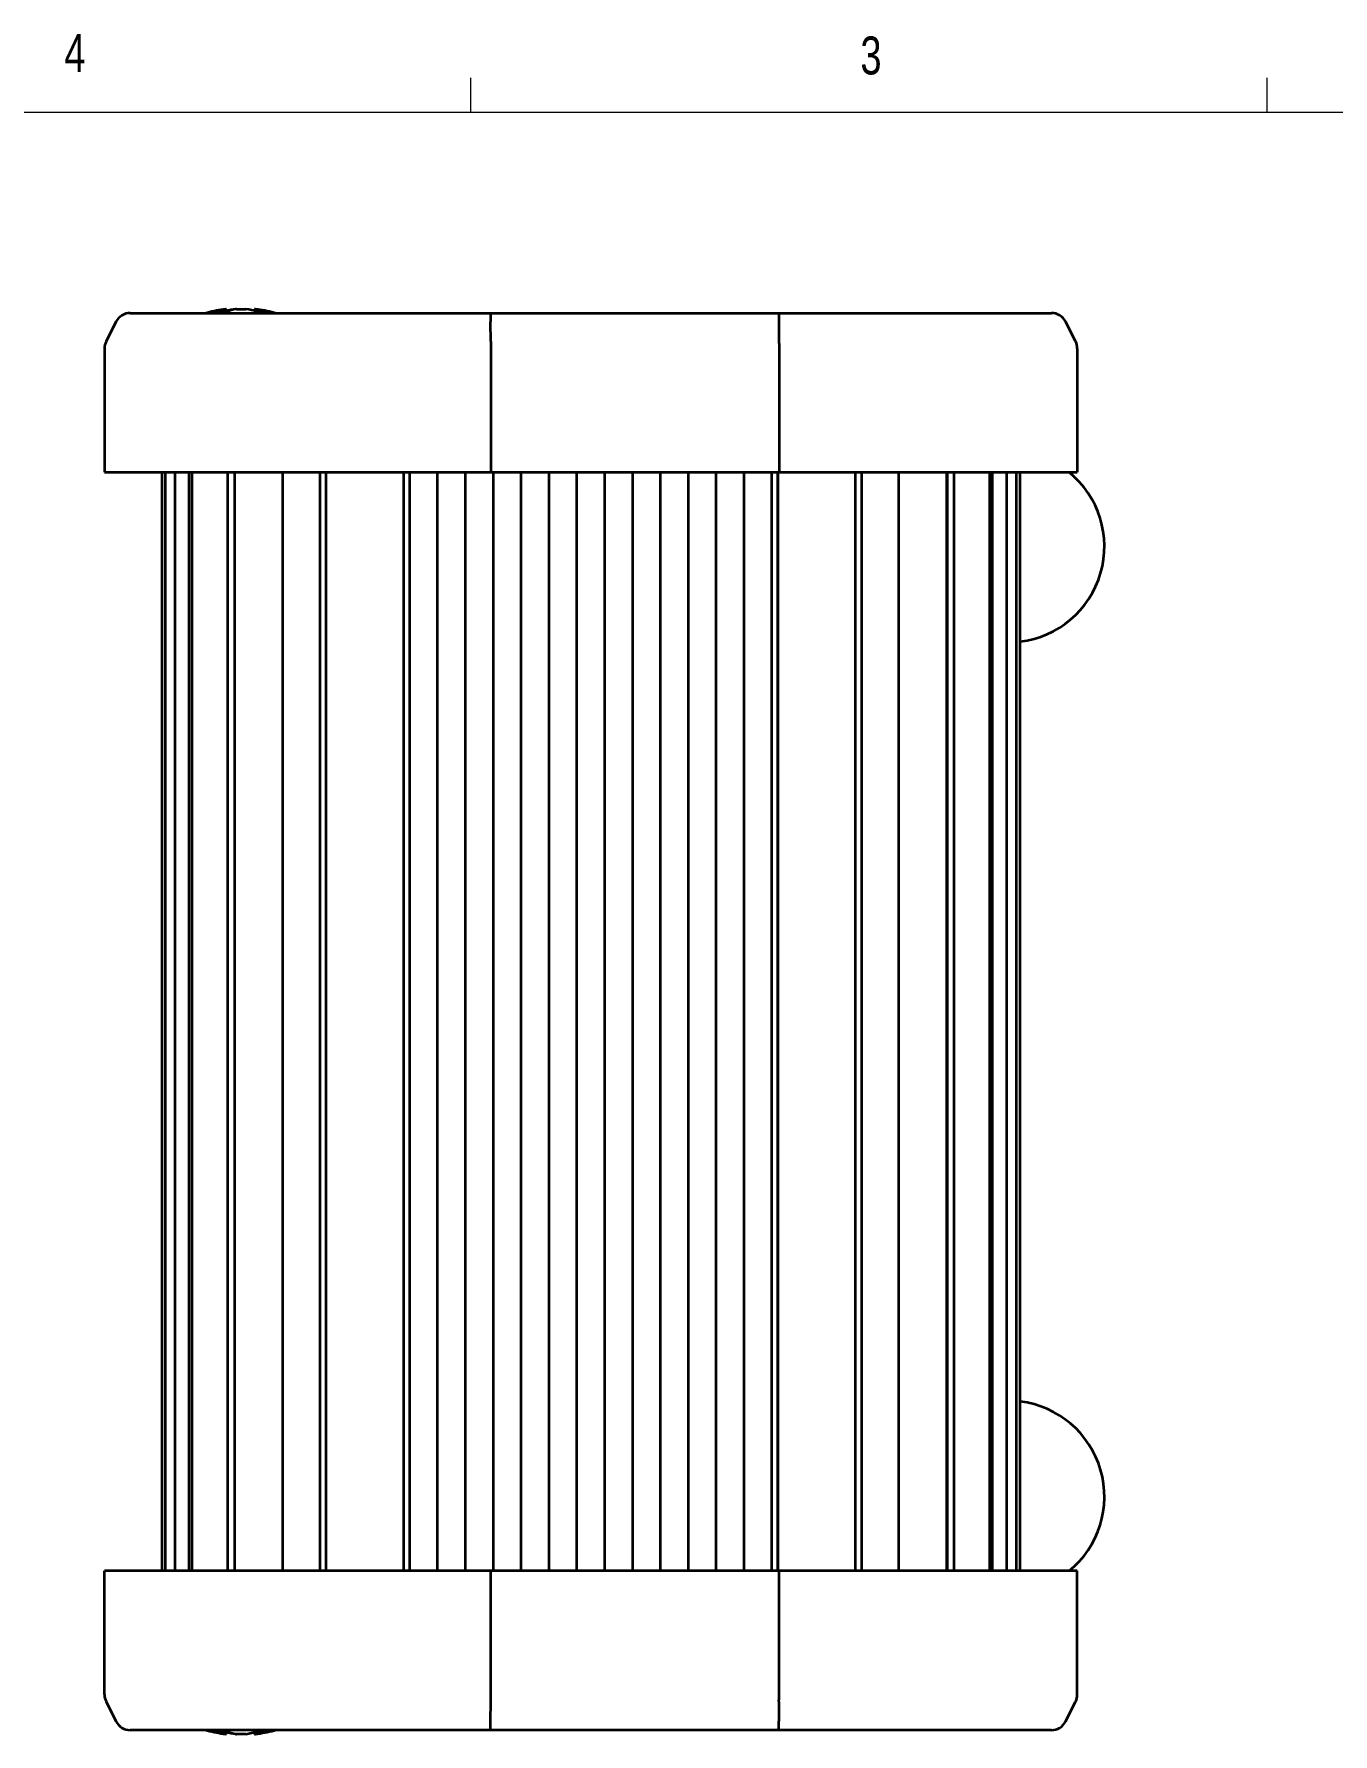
# Paper-space layout 'Sheet2' of a CAD drawing. Header units: inches. Extents: x 0.4 to 16.6, y 0.2 to 10.8.
# Drawn here: x 9.389 to 12.601, y 6.632 to 10.836 of the extents above; entities that cross this region are included whole.
import ezdxf

# ---------------------------------------------------------------- set-up
doc = ezdxf.new("R2010")
doc.units = ezdxf.units.IN
doc.header["$MEASUREMENT"] = 0
doc.styles.add('SLDTEXTSTYLE1', font='TXT', dxfattribs={"width": 0.75})

psp = doc.layouts.new('Sheet2')

# ---------------------------------------------------------------- linework, layer by layer
at = {"color": 7, "linetype": 'Continuous', "lineweight": 18}
for p, q in [((10.4698, 10.6421), (10.4698, 10.7269)), ((12.4385, 10.6421), (12.4385, 10.7269)), ((0.6263, 10.6421), (16.3763, 10.6421))]:
    psp.add_line(p, q, dxfattribs=at)
at = {"color": 7, "linetype": 'Continuous', "lineweight": 35}
for p, q in [((9.7842, 10.1457), (10.5178, 10.1457)), ((9.8175, 10.1465), (9.815, 10.1457)), ((9.8632, 10.1553), (9.8654, 10.1553)), ((9.8902, 10.1553), (9.8875, 10.1553)), ((9.8902, 10.1553), (9.9129, 10.1553)), ((9.9347, 10.1503), (9.9349, 10.1553)), ((9.9358, 10.1553), (9.9349, 10.1553)), ((9.9358, 10.1553), (9.9355, 10.1501)), ((9.9358, 10.1553), (9.9372, 10.1553)), ((9.9854, 10.1457), (9.9829, 10.1465)), ((10.5178, 10.1457), (11.2304, 10.1457)), ((9.592, 10.1239), (9.5676, 10.0753)), ((10.5188, 10.0753), (10.5184, 10.1239)), ((11.231, 10.1239), (11.2314, 10.0753)), ((11.9648, 10.0753), (11.9405, 10.1239)), ((9.5635, 10.0577), (9.5635, 9.752)), ((10.5189, 10.0577), (10.5189, 9.752)), ((11.2315, 10.0577), (11.2315, 9.752)), ((11.969, 10.0577), (11.969, 9.752)), ((9.5635, 9.752), (9.7715, 9.752)), ((9.7051, 9.752), (9.7051, 7.0355)), ((9.714, 9.752), (9.714, 7.0355)), ((9.7377, 9.752), (9.7377, 7.0355)), ((9.7715, 9.752), (10.5189, 9.752)), ((9.7733, 7.0355), (9.7733, 9.752)), ((9.7801, 7.0355), (9.7801, 9.752)), ((9.8683, 7.0355), (9.8683, 9.752)), ((9.8856, 7.0355), (9.8856, 9.752)), ((9.8859, 7.0355), (9.8859, 9.752)), ((10.0045, 7.0355), (10.0045, 9.752)), ((10.096, 9.752), (10.096, 7.0355)), ((10.1117, 7.0355), (10.1117, 9.752)), ((10.3036, 7.0355), (10.3036, 9.752)), ((10.3184, 7.0355), (10.3184, 9.752)), ((10.3873, 7.0355), (10.3873, 9.752)), ((10.4562, 7.0355), (10.4562, 9.752)), ((10.5189, 9.752), (11.2315, 9.752)), ((10.5251, 7.0355), (10.5251, 9.752)), ((10.594, 7.0355), (10.594, 9.752)), ((10.6629, 7.0355), (10.6629, 9.752)), ((10.7318, 7.0355), (10.7318, 9.752)), ((10.8007, 7.0355), (10.8007, 9.752)), ((10.8696, 7.0355), (10.8696, 9.752)), ((10.9385, 7.0355), (10.9385, 9.752)), ((11.0074, 7.0355), (11.0074, 9.752)), ((11.0763, 7.0355), (11.0763, 9.752)), ((11.1452, 7.0355), (11.1452, 9.752)), ((11.2141, 7.0355), (11.2141, 9.752)), ((11.2288, 7.0355), (11.2288, 9.752)), ((11.2289, 7.0355), (11.2289, 9.752)), ((11.229, 7.0355), (11.229, 9.752)), ((11.2315, 9.752), (11.7609, 9.752)), ((11.4209, 7.0355), (11.4209, 9.752)), ((11.4366, 7.0355), (11.4366, 9.752)), ((11.5281, 7.0355), (11.5281, 9.752)), ((11.6467, 7.0355), (11.6467, 9.752)), ((11.647, 9.752), (11.647, 7.0355)), ((11.6643, 7.0355), (11.6643, 9.752)), ((11.7525, 7.0355), (11.7525, 9.752)), ((11.7593, 7.0355), (11.7593, 9.752)), ((11.7609, 9.752), (11.969, 9.752)), ((11.7949, 7.0355), (11.7949, 9.752)), ((11.8187, 7.0355), (11.8187, 9.752)), ((11.8276, 7.0355), (11.8276, 9.752)), ((9.5635, 6.7298), (9.5635, 7.0355)), ((9.7715, 7.0355), (9.5635, 7.0355)), ((10.5189, 7.0355), (9.7715, 7.0355)), ((10.5189, 6.7298), (10.5189, 7.0355)), ((11.2315, 7.0355), (10.5189, 7.0355)), ((11.2315, 6.7298), (11.2315, 7.0355)), ((11.7609, 7.0355), (11.2315, 7.0355)), ((11.969, 7.0355), (11.7609, 7.0355)), ((11.969, 6.7298), (11.969, 7.0355)), ((9.5676, 6.7122), (9.592, 6.6635)), ((10.5184, 6.6635), (10.5188, 6.7122)), ((11.2314, 6.7122), (11.231, 6.6635)), ((11.9405, 6.6635), (11.9648, 6.7122)), ((10.5178, 6.6418), (9.7842, 6.6418)), ((9.815, 6.6418), (9.8175, 6.641)), ((9.9829, 6.641), (9.9854, 6.6418)), ((11.2304, 6.6418), (10.5178, 6.6418)), ((9.8654, 6.6321), (9.8632, 6.6321)), ((9.8654, 6.6321), (9.8657, 6.6377)), ((9.8875, 6.6321), (9.8902, 6.6321)), ((9.9129, 6.6321), (9.8902, 6.6321)), ((9.9349, 6.6321), (9.9347, 6.6372)), ((9.9349, 6.6321), (9.9358, 6.6321)), ((9.9355, 6.6374), (9.9358, 6.6321)), ((9.9372, 6.6321), (9.9358, 6.6321))]:
    psp.add_line(p, q, dxfattribs=at)
for centre, radius, start, end in [((9.6272, 10.1063), 0.0394, 90, 153.4349), ((9.9002, 9.8426), 0.315, 96.7473, 105.2249), ((9.8889, 10.0048), 0.1523, 98.8715, 109.2604), ((9.8511, 9.9643), 0.1848, 86.152, 93.848), ((9.9137, 10.0048), 0.1523, 98.8715, 109.2604), ((9.9124, 9.982), 0.1752, 98.1887, 105.7803), ((9.8878, 9.9813), 0.1759, 72.1112, 81.8014), ((9.9107, 9.9813), 0.1759, 72.1112, 81.8014), ((9.9002, 9.8426), 0.315, 74.7751, 83.2527), ((9.9533, 9.991), 0.158, 85.8386, 94.1614), ((11.9053, 10.1063), 0.0394, 26.5651, 90), ((9.6028, 10.0577), 0.0394, 153.4349, 180), ((11.9296, 10.0577), 0.0394, 0, 26.5651), ((11.7989, 9.5685), 0.2371, 276.9454, 50.6906), ((11.7989, 7.2189), 0.2371, 309.3094, 83.0546), ((9.6028, 6.7298), 0.0394, 180, 206.5651), ((11.9296, 6.7298), 0.0394, 333.4349, 0), ((9.6272, 6.6811), 0.0394, 206.5651, 270), ((11.9053, 6.6811), 0.0394, 270, 333.4349), ((9.9002, 6.9449), 0.315, 254.7751, 263.2527), ((9.8511, 6.8232), 0.1848, 266.152, 273.848), ((9.8889, 6.7827), 0.1523, 250.7396, 261.1285), ((9.9137, 6.7827), 0.1523, 250.7396, 261.1285), ((9.9123, 6.8052), 0.1748, 254.2111, 261.8191), ((9.8878, 6.8062), 0.1759, 278.1986, 287.8888), ((9.9107, 6.8062), 0.1759, 278.1986, 287.8888), ((9.9002, 6.9449), 0.315, 276.7473, 285.2249), ((9.9533, 6.7964), 0.158, 265.8386, 274.1614)]:
    psp.add_arc(centre, radius, start, end, dxfattribs=at)
for points, knots in [([(9.6272, 10.1457), (9.6277, 10.1457), (9.6287, 10.1457), (9.6373, 10.1457), (9.6511, 10.1457), (9.6707, 10.1457), (9.6949, 10.1457), (9.7313, 10.1457), (9.7633, 10.1457), (9.7842, 10.1457)], [0, 0, 0, 0, 0.121299, 0.242669, 0.371473, 0.500423, 0.629222, 0.758178, 1, 1, 1, 1]), ([(9.8657, 10.1492), (9.8657, 10.1494), (9.8656, 10.1514), (9.8655, 10.1535), (9.8654, 10.1553)], [0, 0, 0, 0, 0.092142, 1, 1, 1, 1]), ([(10.5178, 10.1457), (10.5178, 10.1457), (10.5179, 10.1456), (10.5181, 10.1435), (10.5183, 10.1362), (10.5184, 10.1288), (10.5184, 10.1244), (10.5184, 10.1239)], [0, 0, 0, 0, 0.0309613, 0.3551633, 0.6598699, 0.9645051, 1, 1, 1, 1]), ([(11.2304, 10.1457), (11.2304, 10.1457), (11.2305, 10.1456), (11.2306, 10.1437), (11.2308, 10.1368), (11.231, 10.1293), (11.231, 10.1246), (11.231, 10.1239)], [0, 0, 0, 0, 0.030952, 0.335595, 0.640239, 0.944861, 1, 1, 1, 1]), ([(11.7482, 10.1457), (11.7588, 10.1457), (11.7799, 10.1457), (11.8098, 10.1457), (11.8376, 10.1457), (11.8618, 10.1457), (11.8813, 10.1457), (11.9001, 10.1457), (11.9033, 10.1457), (11.9053, 10.1457)], [0, 0, 0, 0, 0.1212991, 0.2426691, 0.3714727, 0.5004235, 0.629222, 0.7581779, 1, 1, 1, 1]), ([(10.5188, 10.0753), (10.5188, 10.0711), (10.5189, 10.0654), (10.5189, 10.0593), (10.5189, 10.0577)], [0, 0, 0, 0, 0.72674, 1, 1, 1, 1]), ([(11.2314, 10.0753), (11.2314, 10.0711), (11.2315, 10.0654), (11.2315, 10.0593), (11.2315, 10.0577)], [0, 0, 0, 0, 0.72674, 1, 1, 1, 1]), ([(10.5188, 6.7122), (10.5188, 6.7163), (10.5189, 6.7221), (10.5189, 6.7281), (10.5189, 6.7298)], [0, 0, 0, 0, 0.7267403, 1, 1, 1, 1]), ([(11.2314, 6.7122), (11.2314, 6.7163), (11.2315, 6.7221), (11.2315, 6.7281), (11.2315, 6.7298)], [0, 0, 0, 0, 0.72674, 1, 1, 1, 1]), ([(9.7842, 6.6418), (9.7737, 6.6418), (9.7526, 6.6418), (9.7226, 6.6418), (9.6949, 6.6418), (9.6706, 6.6418), (9.6512, 6.6418), (9.6323, 6.6418), (9.6292, 6.6418), (9.6272, 6.6418)], [0, 0, 0, 0, 0.121299, 0.242669, 0.371473, 0.500423, 0.629222, 0.758178, 1, 1, 1, 1]), ([(10.5178, 6.6418), (10.5178, 6.6418), (10.5179, 6.6418), (10.5181, 6.6439), (10.5183, 6.6512), (10.5184, 6.6587), (10.5184, 6.6631), (10.5184, 6.6635)], [0, 0, 0, 0, 0.030961, 0.354812, 0.659517, 0.964151, 1, 1, 1, 1]), ([(11.2304, 6.6418), (11.2304, 6.6418), (11.2304, 6.6418), (11.2305, 6.6422), (11.2307, 6.6447), (11.2309, 6.6522), (11.231, 6.6598), (11.231, 6.6635)], [0, 0, 0, 0, 0.030952, 0.086228, 0.390839, 0.695419, 1, 1, 1, 1]), ([(11.9053, 6.6418), (11.9048, 6.6418), (11.9038, 6.6418), (11.8952, 6.6418), (11.8814, 6.6418), (11.8618, 6.6418), (11.8376, 6.6418), (11.8012, 6.6418), (11.7691, 6.6418), (11.7482, 6.6418)], [0, 0, 0, 0, 0.121299, 0.242669, 0.371473, 0.500423, 0.629222, 0.758178, 1, 1, 1, 1])]:
    psp.add_open_spline(points, degree=3, knots=knots, dxfattribs=at)
for points in [[(11.2304, 10.1457), (11.3173, 10.1457), (11.4912, 10.1457), (11.6626, 10.1457), (11.7482, 10.1457)], [(11.7482, 6.6418), (11.6626, 6.6418), (11.4912, 6.6418), (11.3173, 6.6418), (11.2304, 6.6418)]]:
    psp.add_open_spline(points, degree=3, dxfattribs=at)

# ---------------------------------------------------------------- texts
at = {"color": 7, "linetype": 'Continuous', "lineweight": 0, "char_height": 0.0938, "attachment_point": 1, "style": 'SLDTEXTSTYLE1'}
for s, insert in [('4', (9.4643, 10.8357)), ('3', (11.4327, 10.8295))]:
    psp.add_mtext(s, dxfattribs=dict(at, insert=insert))

doc.saveas('drawing.dxf')
